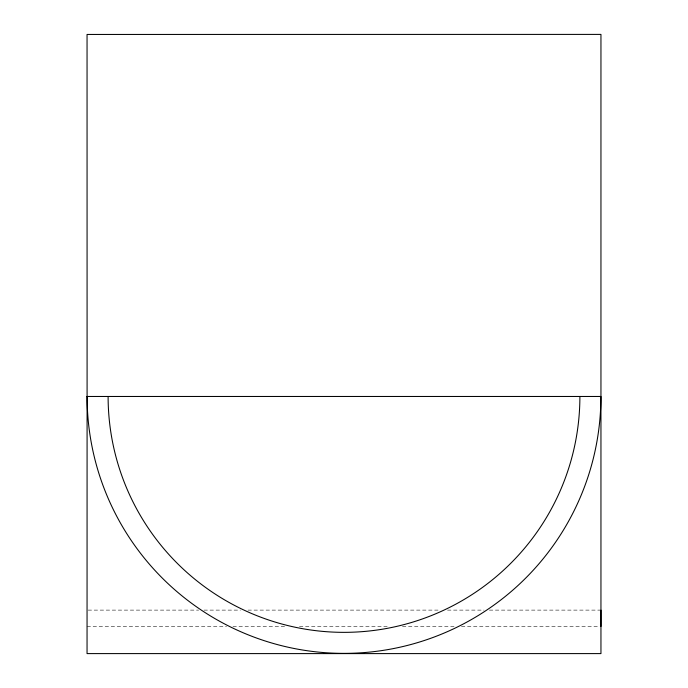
<?xml version="1.0" encoding="UTF-8"?>
<svg xmlns="http://www.w3.org/2000/svg" width="688" height="688" viewBox="0 0 688 688"><rect width="100%" height="100%" fill="white"/><g stroke="black" fill="none" stroke-linecap="round" stroke-linejoin="round"><path stroke-width="0.52" stroke-dasharray="3.44 2.58" d="M88.133 610.11L198.634 610.11M204.001 610.11L240.473 610.11M247.99 610.11L440.019 610.11M447.535 610.11L484.008 610.11M489.374 610.11L599.876 610.11M87.066 626.458L226.533 626.458M232.965 626.458L285.537 626.458M299.486 626.458L388.531 626.458M402.471 626.458L455.043 626.458M461.476 626.458L599.876 626.458"/><path stroke-width="1.03" d="M600.951 626.458L600.951 610.11M579.889 396.469A235.889 235.889 0 0 1 344 632.349A235.889 235.889 0 0 1 108.111 396.469M87.092 396.469L87.049 653.6L600.951 653.6L600.951 34.4L87.049 34.452L87.092 396.469A256.908 256.908 0 0 0 344 653.376A256.908 256.908 0 0 0 600.908 396.469L87.092 396.469"/></g></svg>
